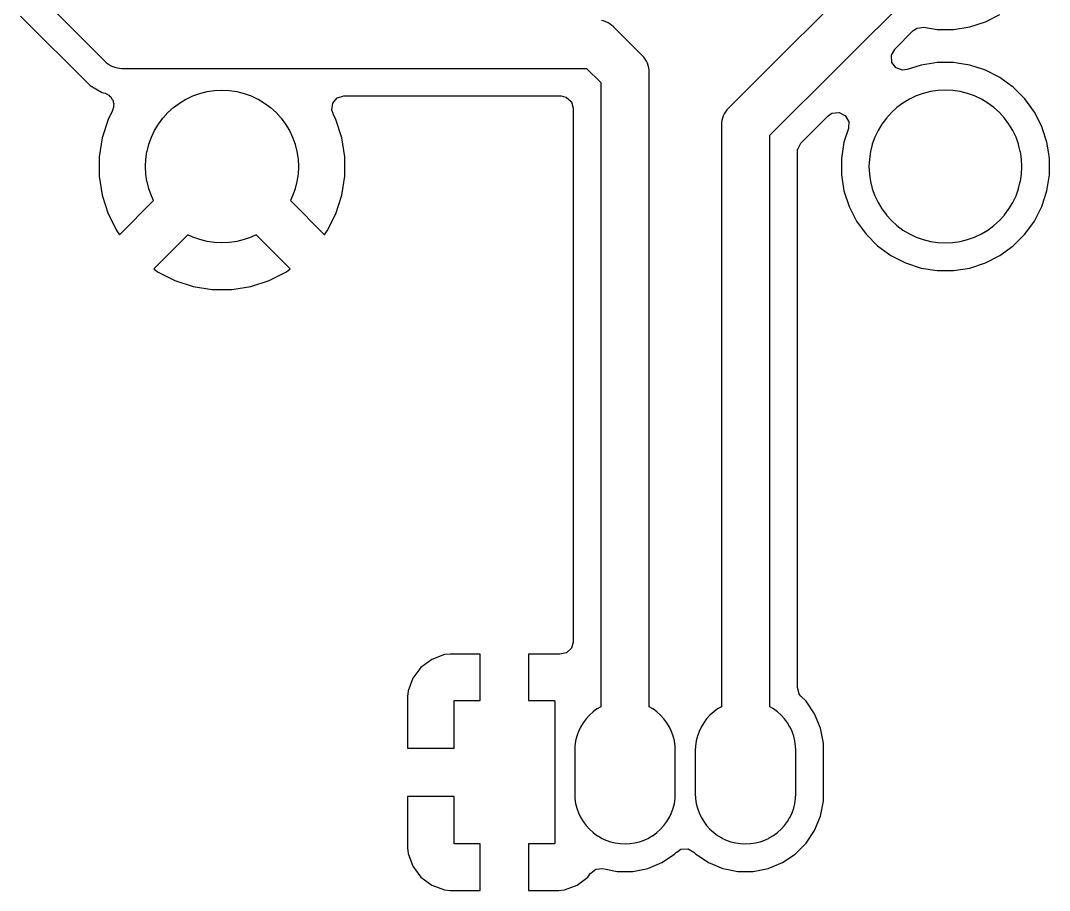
# Model space of a CAD drawing. Header units: metres. Extents: x 92.3 to 181.5, y -134.8 to -50.6.
# Drawn here: x 113.91 to 124.75, y -116.25 to -107.08 of the extents above; entities that cross this region are included whole.
import ezdxf

# ---------------------------------------------------------------- set-up
doc = ezdxf.new("R2010")
doc.units = ezdxf.units.M

msp = doc.modelspace()

# ---------------------------------------------------------------- linework, layer by layer
for points in [[(122.935, -106.439), (121.37, -108.005), (121.37, -108.005), (121.369, -108.005), (121.353, -108.023), (121.353, -108.023), (121.353, -108.023), (121.353, -108.023), (121.353, -108.023), (121.338, -108.043), (121.338, -108.043), (121.338, -108.043), (121.338, -108.043), (121.338, -108.043), (121.325, -108.065), (121.325, -108.065), (121.325, -108.065), (121.325, -108.065), (121.325, -108.065), (121.314, -108.087), (121.314, -108.087), (121.314, -108.087), (121.314, -108.087), (121.314, -108.088), (121.306, -108.111), (121.306, -108.111), (121.306, -108.111), (121.306, -108.111), (121.306, -108.111), (121.3, -108.135), (121.3, -108.135), (121.3, -108.135), (121.3, -108.135), (121.3, -108.135), (121.296, -108.16), (121.296, -108.16), (121.296, -108.16), (121.296, -108.16), (121.296, -108.16), (121.295, -108.185), (121.295, -108.185), (121.295, -108.185), (121.295, -114.311), (121.256, -114.334), (121.256, -114.334), (121.256, -114.334), (121.255, -114.334), (121.255, -114.334), (121.214, -114.365), (121.214, -114.365), (121.214, -114.365), (121.214, -114.365), (121.214, -114.365), (121.175, -114.4), (121.175, -114.4), (121.175, -114.4), (121.175, -114.4), (121.175, -114.4), (121.14, -114.439), (121.14, -114.439), (121.14, -114.439), (121.14, -114.439), (121.14, -114.439), (121.109, -114.48), (121.109, -114.48), (121.109, -114.48), (121.109, -114.48), (121.109, -114.481), (121.109, -114.481), (121.109, -114.481), (121.083, -114.525), (121.083, -114.525), (121.083, -114.525), (121.083, -114.525), (121.082, -114.525), (121.06, -114.572), (121.06, -114.572), (121.06, -114.572), (121.06, -114.572), (121.06, -114.572), (121.043, -114.621), (121.043, -114.621), (121.043, -114.621), (121.043, -114.621), (121.043, -114.621), (121.03, -114.671), (121.03, -114.671), (121.03, -114.672), (121.03, -114.672), (121.03, -114.672), (121.023, -114.723), (121.023, -114.723), (121.023, -114.723), (121.023, -114.723), (121.023, -114.723), (121.02, -114.775), (121.02, -114.775), (121.02, -114.775), (121.02, -115.225), (121.02, -115.225), (121.02, -115.225), (121.023, -115.277), (121.023, -115.277), (121.023, -115.277), (121.023, -115.277), (121.023, -115.277), (121.03, -115.328), (121.03, -115.328), (121.03, -115.328), (121.03, -115.329), (121.03, -115.329), (121.043, -115.379), (121.043, -115.379), (121.043, -115.379), (121.043, -115.379), (121.043, -115.379), (121.06, -115.428), (121.06, -115.428)], [(121.06, -115.428), (121.06, -115.428), (121.06, -115.428), (121.06, -115.428), (121.06, -115.428), (121.082, -115.475), (121.083, -115.475), (121.083, -115.475), (121.083, -115.475), (121.083, -115.475), (121.109, -115.519), (121.109, -115.519), (121.109, -115.519), (121.109, -115.52), (121.109, -115.52), (121.14, -115.561), (121.14, -115.561), (121.14, -115.561), (121.14, -115.561), (121.14, -115.561), (121.175, -115.6), (121.175, -115.6), (121.175, -115.6), (121.175, -115.6), (121.175, -115.6), (121.214, -115.635), (121.214, -115.635), (121.214, -115.635), (121.214, -115.635), (121.214, -115.635), (121.214, -115.635), (121.255, -115.666), (121.255, -115.666), (121.256, -115.666), (121.256, -115.666), (121.256, -115.666), (121.3, -115.692), (121.3, -115.692), (121.3, -115.692), (121.3, -115.692), (121.3, -115.693), (121.347, -115.715), (121.347, -115.715), (121.347, -115.715), (121.347, -115.715), (121.347, -115.715), (121.396, -115.732), (121.396, -115.732), (121.396, -115.732), (121.396, -115.732), (121.396, -115.732), (121.396, -115.732), (121.396, -115.732), (121.446, -115.745), (121.446, -115.745), (121.447, -115.745), (121.447, -115.745), (121.447, -115.745), (121.498, -115.752), (121.498, -115.752), (121.498, -115.752), (121.498, -115.752), (121.498, -115.752), (121.55, -115.755), (121.55, -115.755), (121.55, -115.755), (121.55, -115.755), (121.55, -115.755), (121.602, -115.752), (121.602, -115.752), (121.602, -115.752), (121.602, -115.752), (121.602, -115.752), (121.653, -115.745), (121.653, -115.745), (121.653, -115.745), (121.654, -115.745), (121.654, -115.745), (121.704, -115.732), (121.704, -115.732), (121.704, -115.732), (121.704, -115.732), (121.704, -115.732), (121.753, -115.715), (121.753, -115.715), (121.753, -115.715), (121.753, -115.715), (121.753, -115.715), (121.753, -115.715), (121.8, -115.693), (121.8, -115.692), (121.8, -115.692), (121.8, -115.692), (121.8, -115.692), (121.844, -115.666), (121.844, -115.666), (121.844, -115.666), (121.845, -115.666), (121.845, -115.666), (121.886, -115.635), (121.886, -115.635), (121.886, -115.635), (121.886, -115.635), (121.886, -115.635), (121.925, -115.6), (121.925, -115.6), (121.925, -115.6), (121.925, -115.6), (121.925, -115.6), (121.96, -115.561), (121.96, -115.561), (121.96, -115.561), (121.96, -115.561), (121.96, -115.561), (121.96, -115.561), (121.991, -115.52), (121.991, -115.52), (121.991, -115.519), (121.991, -115.519), (121.991, -115.519), (122.017, -115.475), (122.017, -115.475), (122.017, -115.475), (122.017, -115.475), (122.018, -115.475), (122.04, -115.428), (122.04, -115.428), (122.04, -115.428), (122.04, -115.428), (122.04, -115.428), (122.057, -115.379), (122.057, -115.379), (122.057, -115.379), (122.057, -115.379), (122.057, -115.379), (122.057, -115.379), (122.057, -115.379), (122.07, -115.329), (122.07, -115.329), (122.07, -115.328), (122.07, -115.328), (122.07, -115.328), (122.077, -115.277), (122.077, -115.277), (122.077, -115.277), (122.077, -115.277), (122.077, -115.277), (122.08, -115.225), (122.08, -115.225), (122.08, -115.225), (122.08, -114.775), (122.08, -114.775), (122.08, -114.775), (122.077, -114.723), (122.077, -114.723), (122.077, -114.723), (122.077, -114.723), (122.077, -114.723), (122.07, -114.672), (122.07, -114.672), (122.07, -114.672), (122.07, -114.671), (122.07, -114.671), (122.057, -114.621), (122.057, -114.621), (122.057, -114.621), (122.057, -114.621), (122.057, -114.621), (122.04, -114.572), (122.04, -114.572), (122.04, -114.572), (122.04, -114.572), (122.04, -114.572), (122.018, -114.525), (122.017, -114.525), (122.017, -114.525), (122.017, -114.525), (122.017, -114.525), (121.991, -114.481), (121.991, -114.481), (121.991, -114.481), (121.991, -114.48), (121.991, -114.48), (121.96, -114.439), (121.96, -114.439), (121.96, -114.439), (121.96, -114.439), (121.96, -114.439), (121.925, -114.4), (121.925, -114.4), (121.925, -114.4), (121.925, -114.4), (121.925, -114.4), (121.886, -114.365), (121.886, -114.365), (121.886, -114.365), (121.886, -114.365), (121.886, -114.365), (121.845, -114.334), (121.845, -114.334), (121.845, -114.334), (121.845, -114.334), (121.844, -114.334), (121.844, -114.334), (121.844, -114.334), (121.805, -114.311), (121.805, -108.291), (123.296, -106.8)], [(114.17, -106.88), (114.801, -107.511), (114.801, -107.511), (114.801, -107.512), (114.819, -107.528), (114.819, -107.528), (114.819, -107.528), (114.819, -107.528), (114.819, -107.528), (114.819, -107.528), (114.839, -107.543), (114.839, -107.543), (114.839, -107.543), (114.839, -107.543), (114.839, -107.543), (114.861, -107.556), (114.861, -107.556), (114.861, -107.556), (114.861, -107.556), (114.861, -107.556), (114.883, -107.567), (114.883, -107.567), (114.883, -107.567), (114.883, -107.567), (114.884, -107.567), (114.907, -107.575), (114.907, -107.575), (114.907, -107.575), (114.907, -107.575), (114.907, -107.575), (114.931, -107.581), (114.931, -107.581), (114.931, -107.581), (114.931, -107.581), (114.931, -107.581), (114.956, -107.585), (114.956, -107.585), (114.956, -107.585), (114.956, -107.585), (114.956, -107.585), (114.981, -107.586), (114.981, -107.586), (114.981, -107.586), (119.875, -107.586), (120.025, -107.736), (120.025, -114.311), (119.986, -114.334), (119.986, -114.334), (119.986, -114.334), (119.985, -114.334), (119.985, -114.334), (119.944, -114.365), (119.944, -114.365), (119.944, -114.365), (119.944, -114.365), (119.944, -114.365), (119.905, -114.4), (119.905, -114.4), (119.905, -114.4), (119.905, -114.4), (119.905, -114.4), (119.87, -114.439), (119.87, -114.439), (119.87, -114.439), (119.87, -114.439), (119.87, -114.439), (119.839, -114.48), (119.839, -114.48), (119.839, -114.48), (119.839, -114.48), (119.839, -114.481), (119.839, -114.481), (119.839, -114.481), (119.813, -114.525), (119.813, -114.525), (119.813, -114.525), (119.813, -114.525), (119.812, -114.525), (119.79, -114.572), (119.79, -114.572), (119.79, -114.572), (119.79, -114.572), (119.79, -114.572), (119.773, -114.621), (119.773, -114.621), (119.773, -114.621), (119.773, -114.621), (119.773, -114.621), (119.773, -114.621), (119.773, -114.621), (119.76, -114.671), (119.76, -114.671), (119.76, -114.672), (119.76, -114.672), (119.76, -114.672), (119.753, -114.723), (119.753, -114.723), (119.753, -114.723), (119.753, -114.723), (119.753, -114.723), (119.75, -114.775), (119.75, -114.775), (119.75, -114.775), (119.75, -115.225), (119.75, -115.225), (119.75, -115.225), (119.753, -115.277), (119.753, -115.277), (119.753, -115.277), (119.753, -115.277), (119.753, -115.277), (119.76, -115.328), (119.76, -115.328), (119.76, -115.328), (119.76, -115.329), (119.76, -115.329), (119.773, -115.379), (119.773, -115.379), (119.773, -115.379), (119.773, -115.379), (119.773, -115.379), (119.79, -115.428), (119.79, -115.428), (119.79, -115.428), (119.79, -115.428), (119.79, -115.428), (119.79, -115.428), (119.812, -115.475), (119.813, -115.475), (119.813, -115.475), (119.813, -115.475), (119.813, -115.475), (119.839, -115.519), (119.839, -115.519), (119.839, -115.519), (119.839, -115.52), (119.839, -115.52), (119.87, -115.561), (119.87, -115.561), (119.87, -115.561), (119.87, -115.561), (119.87, -115.561), (119.905, -115.6), (119.905, -115.6), (119.905, -115.6), (119.905, -115.6), (119.905, -115.6), (119.944, -115.635), (119.944, -115.635), (119.944, -115.635), (119.944, -115.635), (119.944, -115.635), (119.944, -115.635), (119.985, -115.666), (119.985, -115.666), (119.986, -115.666), (119.986, -115.666), (119.986, -115.666), (120.03, -115.692), (120.03, -115.692), (120.03, -115.692), (120.03, -115.692), (120.03, -115.693), (120.077, -115.715), (120.077, -115.715), (120.077, -115.715), (120.077, -115.715), (120.077, -115.715), (120.126, -115.732), (120.126, -115.732), (120.126, -115.732), (120.126, -115.732), (120.126, -115.732), (120.126, -115.732), (120.126, -115.732), (120.176, -115.745), (120.176, -115.745), (120.177, -115.745), (120.177, -115.745), (120.177, -115.745), (120.228, -115.752), (120.228, -115.752), (120.228, -115.752), (120.228, -115.752), (120.228, -115.752), (120.28, -115.755), (120.28, -115.755), (120.28, -115.755), (120.28, -115.755), (120.28, -115.755), (120.332, -115.752), (120.332, -115.752), (120.332, -115.752), (120.332, -115.752), (120.332, -115.752), (120.383, -115.745), (120.383, -115.745), (120.383, -115.745), (120.384, -115.745), (120.384, -115.745), (120.434, -115.732), (120.434, -115.732), (120.434, -115.732), (120.434, -115.732), (120.434, -115.732), (120.483, -115.715), (120.483, -115.715), (120.483, -115.715), (120.483, -115.715), (120.483, -115.715), (120.53, -115.693), (120.53, -115.692), (120.53, -115.692), (120.53, -115.692), (120.53, -115.692), (120.574, -115.666), (120.574, -115.666), (120.574, -115.666), (120.575, -115.666), (120.575, -115.666), (120.616, -115.635), (120.616, -115.635), (120.616, -115.635), (120.616, -115.635), (120.616, -115.635), (120.655, -115.6), (120.655, -115.6), (120.655, -115.6), (120.655, -115.6), (120.655, -115.6), (120.69, -115.561), (120.69, -115.561), (120.69, -115.561), (120.69, -115.561), (120.69, -115.561), (120.69, -115.561), (120.721, -115.52), (120.721, -115.52), (120.721, -115.52), (120.721, -115.52), (120.721, -115.519), (120.721, -115.519), (120.721, -115.519), (120.747, -115.475), (120.747, -115.475), (120.747, -115.475), (120.747, -115.475), (120.748, -115.475), (120.77, -115.428), (120.77, -115.428), (120.77, -115.428), (120.77, -115.428), (120.77, -115.428), (120.787, -115.379), (120.787, -115.379), (120.787, -115.379), (120.787, -115.379), (120.787, -115.379), (120.787, -115.379), (120.787, -115.379), (120.8, -115.329), (120.8, -115.329), (120.8, -115.328), (120.8, -115.328), (120.8, -115.328), (120.807, -115.277), (120.807, -115.277), (120.807, -115.277), (120.807, -115.277), (120.807, -115.277), (120.81, -115.225), (120.81, -115.225), (120.81, -115.225), (120.81, -114.775), (120.81, -114.775), (120.81, -114.775), (120.807, -114.723), (120.807, -114.723), (120.807, -114.723), (120.807, -114.723), (120.807, -114.723), (120.8, -114.672), (120.8, -114.672), (120.8, -114.672), (120.8, -114.671), (120.8, -114.671), (120.787, -114.621), (120.787, -114.621), (120.787, -114.621), (120.787, -114.621), (120.787, -114.621), (120.77, -114.572), (120.77, -114.572), (120.77, -114.572), (120.77, -114.572), (120.77, -114.572), (120.748, -114.525), (120.747, -114.525), (120.747, -114.525), (120.747, -114.525), (120.747, -114.525), (120.721, -114.481), (120.721, -114.481), (120.721, -114.481), (120.721, -114.48), (120.721, -114.48), (120.69, -114.439), (120.69, -114.439), (120.69, -114.439), (120.69, -114.439), (120.69, -114.439), (120.655, -114.4), (120.655, -114.4), (120.655, -114.4), (120.655, -114.4), (120.655, -114.4), (120.616, -114.365), (120.616, -114.365), (120.616, -114.365), (120.616, -114.365), (120.616, -114.365), (120.575, -114.334), (120.575, -114.334), (120.575, -114.334), (120.575, -114.334), (120.574, -114.334), (120.574, -114.334), (120.574, -114.334), (120.535, -114.311), (120.535, -107.63), (120.535, -107.63), (120.535, -107.63), (120.534, -107.605), (120.534, -107.605), (120.534, -107.605), (120.534, -107.605), (120.534, -107.605), (120.53, -107.58), (120.53, -107.58), (120.53, -107.58), (120.53, -107.58), (120.53, -107.58), (120.524, -107.556), (120.524, -107.556), (120.524, -107.556), (120.524, -107.556), (120.524, -107.556), (120.516, -107.533), (120.516, -107.532), (120.516, -107.532), (120.516, -107.532), (120.516, -107.532), (120.505, -107.51), (120.505, -107.51), (120.505, -107.51), (120.505, -107.51), (120.505, -107.51), (120.492, -107.488), (120.492, -107.488), (120.492, -107.488), (120.492, -107.488), (120.492, -107.488), (120.492, -107.488), (120.492, -107.488), (120.492, -107.488), (120.492, -107.488), (120.477, -107.468), (120.477, -107.468), (120.477, -107.468), (120.477, -107.468), (120.477, -107.468), (120.461, -107.45), (120.46, -107.45), (120.46, -107.45), (120.161, -107.151), (120.161, -107.151), (120.161, -107.15), (120.143, -107.134), (120.143, -107.134), (120.143, -107.134), (120.143, -107.134), (120.143, -107.134), (120.123, -107.119), (120.123, -107.119), (120.123, -107.119), (120.123, -107.119), (120.123, -107.119), (120.101, -107.106), (120.101, -107.106), (120.101, -107.106), (120.101, -107.106), (120.101, -107.106), (120.079, -107.095), (120.079, -107.095), (120.079, -107.095), (120.079, -107.095), (120.078, -107.095), (120.055, -107.087), (120.055, -107.087), (120.055, -107.087), (120.055, -107.087), (120.055, -107.087), (120.031, -107.081)], [(113.913, -107.035), (114.646, -107.768), (114.765, -107.836), (114.77, -107.839), (114.806, -107.849), (114.806, -107.849), (114.806, -107.849), (114.806, -107.849), (114.811, -107.851), (114.811, -107.851), (114.811, -107.851), (114.811, -107.851), (114.811, -107.851), (114.811, -107.851), (114.812, -107.851), (114.812, -107.851), (114.812, -107.851), (114.812, -107.851), (114.812, -107.851), (114.812, -107.851), (114.819, -107.856), (114.842, -107.867), (114.843, -107.868), (114.843, -107.868), (114.843, -107.868), (114.843, -107.868), (114.843, -107.868), (114.843, -107.868), (114.843, -107.868), (114.843, -107.868), (114.843, -107.868), (114.844, -107.868), (114.844, -107.868), (114.844, -107.868), (114.844, -107.868), (114.844, -107.868), (114.844, -107.869), (114.844, -107.869), (114.844, -107.869), (114.844, -107.869), (114.844, -107.869), (114.854, -107.881), (114.867, -107.891), (114.867, -107.891), (114.867, -107.891), (114.867, -107.891), (114.867, -107.891), (114.868, -107.891), (114.868, -107.891), (114.868, -107.891), (114.868, -107.891), (114.868, -107.892), (114.868, -107.892), (114.868, -107.892), (114.868, -107.892), (114.868, -107.892), (114.868, -107.892), (114.868, -107.892), (114.868, -107.892), (114.868, -107.892), (114.868, -107.892), (114.869, -107.893), (114.869, -107.893), (114.869, -107.893), (114.869, -107.893), (114.869, -107.893), (114.876, -107.91), (114.887, -107.924), (114.887, -107.925), (114.887, -107.925), (114.887, -107.925), (114.887, -107.925), (114.887, -107.925), (114.887, -107.925), (114.887, -107.925), (114.887, -107.925), (114.887, -107.925), (114.887, -107.926), (114.887, -107.926), (114.887, -107.926), (114.887, -107.926), (114.888, -107.926), (114.888, -107.926), (114.888, -107.926), (114.888, -107.926), (114.888, -107.926), (114.888, -107.927), (114.888, -107.927), (114.888, -107.927), (114.888, -107.927), (114.888, -107.927), (114.889, -107.943), (114.895, -107.958), (114.895, -107.958), (114.895, -107.958), (114.895, -107.958), (114.895, -107.958), (114.895, -107.958), (114.895, -107.958), (114.895, -107.959), (114.895, -107.959), (114.895, -107.959), (114.895, -107.959), (114.895, -107.959), (114.895, -107.959), (114.895, -107.959), (114.895, -107.959), (114.895, -107.96), (114.895, -107.96), (114.895, -107.96), (114.895, -107.96), (114.895, -107.96), (114.895, -107.96), (114.895, -107.96), (114.895, -107.96), (114.895, -107.961), (114.892, -107.978), (114.893, -107.997), (114.893, -107.997), (114.893, -107.997), (114.893, -107.997), (114.893, -107.997), (114.893, -107.997), (114.893, -107.997), (114.893, -107.998), (114.893, -107.998), (114.893, -107.998), (114.893, -107.998), (114.893, -107.998), (114.893, -107.998), (114.893, -107.998), (114.893, -107.998), (114.893, -107.999), (114.893, -107.999), (114.893, -107.999), (114.893, -107.999), (114.893, -107.999), (114.893, -107.999), (114.893, -107.999), (114.893, -107.999), (114.893, -107.999), (114.885, -108.014), (114.882, -108.029), (114.882, -108.029), (114.882, -108.029), (114.882, -108.03), (114.882, -108.03), (114.882, -108.03), (114.882, -108.03), (114.882, -108.03), (114.882, -108.03), (114.882, -108.03), (114.882, -108.03), (114.882, -108.03), (114.882, -108.031), (114.835, -108.123), (114.772, -108.317), (114.74, -108.518), (114.74, -108.722), (114.772, -108.923), (114.835, -109.117), (114.927, -109.299), (114.956, -109.338), (115.315, -108.979), (115.291, -108.928), (115.291, -108.928), (115.291, -108.928), (115.291, -108.928), (115.291, -108.928), (115.265, -108.854), (115.265, -108.854), (115.265, -108.854), (115.265, -108.854), (115.265, -108.853), (115.246, -108.777), (115.245, -108.777), (115.245, -108.777), (115.245, -108.777), (115.245, -108.777), (115.234, -108.699), (115.234, -108.699), (115.234, -108.699), (115.234, -108.699), (115.234, -108.699), (115.23, -108.62), (115.23, -108.62), (115.23, -108.62), (115.23, -108.62), (115.23, -108.62), (115.234, -108.541), (115.234, -108.541), (115.234, -108.541), (115.234, -108.541), (115.234, -108.541), (115.245, -108.463), (115.245, -108.463), (115.245, -108.463), (115.245, -108.463), (115.246, -108.463), (115.265, -108.387), (115.265, -108.386), (115.265, -108.386), (115.265, -108.386), (115.265, -108.386), (115.291, -108.312), (115.291, -108.312), (115.291, -108.312), (115.291, -108.312), (115.291, -108.312), (115.325, -108.241), (115.325, -108.241), (115.325, -108.241), (115.325, -108.24), (115.325, -108.24), (115.366, -108.173), (115.366, -108.173), (115.366, -108.173), (115.366, -108.173), (115.366, -108.173), (115.413, -108.11), (115.413, -108.109), (115.413, -108.109), (115.413, -108.109), (115.413, -108.109), (115.466, -108.051), (115.466, -108.051), (115.466, -108.051), (115.466, -108.051), (115.466, -108.051), (115.524, -107.998), (115.524, -107.998), (115.524, -107.998), (115.524, -107.998), (115.525, -107.998), (115.588, -107.951), (115.588, -107.951), (115.588, -107.951), (115.588, -107.951), (115.588, -107.951), (115.655, -107.91), (115.655, -107.91), (115.656, -107.91), (115.656, -107.91), (115.656, -107.91), (115.727, -107.876), (115.727, -107.876), (115.727, -107.876), (115.727, -107.876), (115.727, -107.876), (115.801, -107.85), (115.801, -107.85), (115.801, -107.85), (115.801, -107.85), (115.802, -107.85), (115.802, -107.85), (115.802, -107.85), (115.878, -107.831), (115.878, -107.83), (115.878, -107.83), (115.878, -107.83), (115.878, -107.83), (115.956, -107.819), (115.956, -107.819), (115.956, -107.819), (115.956, -107.819), (115.956, -107.819), (116.035, -107.815), (116.035, -107.815), (116.035, -107.815), (116.035, -107.815), (116.035, -107.815), (116.114, -107.819), (116.114, -107.819), (116.114, -107.819), (116.114, -107.819), (116.114, -107.819), (116.192, -107.83), (116.192, -107.83), (116.192, -107.83), (116.192, -107.83), (116.192, -107.831), (116.268, -107.85), (116.269, -107.85), (116.269, -107.85), (116.269, -107.85), (116.269, -107.85), (116.343, -107.876), (116.343, -107.876), (116.343, -107.876), (116.343, -107.876), (116.343, -107.876), (116.414, -107.91), (116.414, -107.91), (116.414, -107.91), (116.415, -107.91), (116.415, -107.91), (116.482, -107.951), (116.482, -107.951), (116.482, -107.951), (116.482, -107.951), (116.482, -107.951), (116.545, -107.998), (116.546, -107.998), (116.546, -107.998), (116.546, -107.998), (116.546, -107.998), (116.604, -108.051), (116.604, -108.051), (116.604, -108.051), (116.604, -108.051), (116.604, -108.051), (116.657, -108.109), (116.657, -108.109), (116.657, -108.109), (116.657, -108.109), (116.657, -108.11), (116.704, -108.173), (116.704, -108.173), (116.704, -108.173), (116.704, -108.173), (116.704, -108.173), (116.745, -108.24), (116.745, -108.24), (116.745, -108.241), (116.745, -108.241), (116.745, -108.241), (116.779, -108.312), (116.779, -108.312), (116.779, -108.312), (116.779, -108.312), (116.779, -108.312), (116.805, -108.386), (116.805, -108.386), (116.805, -108.386), (116.805, -108.386), (116.805, -108.387), (116.805, -108.387), (116.824, -108.463), (116.825, -108.463), (116.825, -108.463), (116.825, -108.463), (116.825, -108.463), (116.836, -108.541), (116.836, -108.541), (116.836, -108.541), (116.836, -108.541), (116.836, -108.541), (116.84, -108.62), (116.84, -108.62), (116.84, -108.62), (116.84, -108.62), (116.84, -108.62), (116.836, -108.699), (116.836, -108.699), (116.836, -108.699), (116.836, -108.699), (116.836, -108.699), (116.825, -108.777), (116.825, -108.777), (116.825, -108.777), (116.825, -108.777), (116.824, -108.777), (116.805, -108.853), (116.805, -108.854), (116.805, -108.854), (116.805, -108.854), (116.805, -108.854), (116.779, -108.928), (116.779, -108.928), (116.779, -108.928), (116.779, -108.928), (116.779, -108.928), (116.755, -108.979), (117.114, -109.338), (117.143, -109.299), (117.235, -109.117), (117.298, -108.923), (117.33, -108.722), (117.33, -108.518), (117.298, -108.317), (117.235, -108.123), (117.205, -108.064), (117.205, -108.064), (117.205, -108.064), (117.205, -108.064), (117.205, -108.064), (117.205, -108.064), (117.205, -108.063), (117.205, -108.063), (117.193, -108.025), (117.193, -108.025), (117.193, -108.024), (117.192, -108.024), (117.192, -108.024), (117.192, -108.024), (117.192, -108.024), (117.192, -108.024), (117.192, -108.024), (117.192, -108.024), (117.192, -108.023), (117.192, -108.023), (117.192, -108.023), (117.192, -108.023), (117.192, -108.023), (117.192, -108.023), (117.192, -108.023), (117.192, -108.023), (117.192, -108.022), (117.202, -107.953), (117.202, -107.953), (117.202, -107.953), (117.202, -107.953), (117.202, -107.953), (117.202, -107.953), (117.203, -107.953), (117.203, -107.952), (117.203, -107.952), (117.203, -107.952), (117.203, -107.952), (117.203, -107.952), (117.203, -107.952), (117.203, -107.952), (117.203, -107.952), (117.203, -107.952), (117.203, -107.951), (117.203, -107.951), (117.203, -107.951), (117.203, -107.951), (117.203, -107.951), (117.203, -107.951), (117.203, -107.951), (117.204, -107.951), (117.249, -107.898), (117.249, -107.898), (117.249, -107.898), (117.25, -107.898), (117.25, -107.898), (117.25, -107.897), (117.25, -107.897), (117.25, -107.897), (117.25, -107.897), (117.25, -107.897), (117.25, -107.897), (117.25, -107.897), (117.25, -107.897), (117.251, -107.897), (117.251, -107.897), (117.251, -107.897), (117.251, -107.897), (117.251, -107.897), (117.251, -107.897), (117.251, -107.897), (117.251, -107.897), (117.251, -107.896), (117.252, -107.896), (117.252, -107.896), (117.319, -107.877), (117.319, -107.877), (117.319, -107.877), (117.319, -107.877), (117.319, -107.877), (117.319, -107.877), (117.319, -107.877), (117.319, -107.877), (117.32, -107.877), (117.32, -107.877), (117.32, -107.877), (117.32, -107.877), (117.32, -107.877), (119.605, -107.877), (119.606, -107.877), (119.606, -107.877), (119.606, -107.877), (119.606, -107.877), (119.606, -107.877), (119.606, -107.877), (119.606, -107.877), (119.606, -107.877), (119.607, -107.877), (119.658, -107.888), (119.658, -107.888), (119.658, -107.888), (119.658, -107.888), (119.659, -107.888), (119.659, -107.888), (119.659, -107.888), (119.659, -107.888), (119.659, -107.888), (119.659, -107.888), (119.659, -107.888), (119.659, -107.888), (119.659, -107.888), (119.66, -107.888), (119.66, -107.888), (119.66, -107.889), (119.66, -107.889), (119.66, -107.889), (119.66, -107.889), (119.66, -107.889), (119.66, -107.889), (119.713, -107.935), (119.713, -107.935), (119.713, -107.935), (119.713, -107.935), (119.713, -107.935), (119.714, -107.935), (119.714, -107.935), (119.714, -107.935), (119.714, -107.935), (119.714, -107.936), (119.714, -107.936), (119.714, -107.936), (119.714, -107.936), (119.714, -107.936), (119.714, -107.936), (119.714, -107.936), (119.714, -107.936), (119.714, -107.936), (119.714, -107.936), (119.714, -107.937), (119.714, -107.937), (119.715, -107.937), (119.715, -107.937), (119.715, -107.937), (119.734, -108.004), (119.734, -108.004), (119.734, -108.004), (119.734, -108.004), (119.734, -108.005), (119.734, -108.005), (119.734, -108.005), (119.734, -108.005), (119.734, -108.005), (119.734, -108.005), (119.734, -108.005), (119.734, -108.005), (119.734, -108.006), (119.734, -113.628), (119.734, -113.628), (119.734, -113.628), (119.734, -113.628), (119.734, -113.628), (119.734, -113.628), (119.734, -113.628), (119.734, -113.629), (119.734, -113.629), (119.734, -113.629), (119.734, -113.629), (119.734, -113.629), (119.717, -113.692), (119.717, -113.692), (119.717, -113.693), (119.717, -113.693), (119.717, -113.693), (119.717, -113.693), (119.717, -113.693), (119.717, -113.693), (119.717, -113.693), (119.717, -113.693), (119.717, -113.693), (119.716, -113.694), (119.716, -113.694), (119.716, -113.694), (119.716, -113.694), (119.716, -113.694), (119.716, -113.694), (119.716, -113.694), (119.716, -113.694), (119.716, -113.694), (119.716, -113.694), (119.716, -113.694), (119.716, -113.695), (119.716, -113.695), (119.664, -113.742), (119.664, -113.742), (119.664, -113.742), (119.664, -113.743), (119.664, -113.743), (119.664, -113.743), (119.664, -113.743), (119.664, -113.743), (119.664, -113.743), (119.664, -113.743), (119.663, -113.743), (119.663, -113.743), (119.663, -113.743), (119.663, -113.743), (119.663, -113.743), (119.663, -113.743), (119.663, -113.743), (119.663, -113.743), (119.662, -113.743), (119.662, -113.743), (119.662, -113.743), (119.662, -113.743), (119.662, -113.744), (119.662, -113.744), (119.593, -113.756), (119.593, -113.756), (119.593, -113.756), (119.593, -113.756), (119.593, -113.756), (119.593, -113.756), (119.592, -113.756), (119.592, -113.756), (119.592, -113.756), (119.592, -113.756), (119.592, -113.756), (119.592, -113.756), (119.592, -113.756), (119.583, -113.755), (119.265, -113.755), (119.265, -114.245), (119.535, -114.245), (119.535, -114.245), (119.535, -114.245), (119.535, -114.245), (119.535, -114.245), (119.536, -114.245), (119.536, -114.245), (119.536, -114.245), (119.536, -114.245), (119.536, -114.245), (119.536, -114.245), (119.536, -114.245), (119.536, -114.245), (119.537, -114.245), (119.537, -114.245), (119.537, -114.245), (119.537, -114.245), (119.537, -114.245), (119.537, -114.245), (119.537, -114.246), (119.537, -114.246), (119.537, -114.246), (119.538, -114.246), (119.538, -114.246), (119.538, -114.246), (119.538, -114.246), (119.538, -114.246), (119.538, -114.246), (119.538, -114.246), (119.538, -114.246), (119.538, -114.246), (119.538, -114.246), (119.539, -114.246), (119.539, -114.247), (119.539, -114.247), (119.539, -114.247), (119.539, -114.247), (119.539, -114.247), (119.539, -114.247), (119.539, -114.247), (119.539, -114.247), (119.539, -114.247), (119.539, -114.247), (119.539, -114.248), (119.539, -114.248), (119.539, -114.248), (119.54, -114.248), (119.54, -114.248), (119.54, -114.248), (119.54, -114.248), (119.54, -114.248), (119.54, -114.248), (119.54, -114.249), (119.54, -114.249), (119.54, -114.249), (119.54, -114.249), (119.54, -114.249), (119.54, -114.249), (119.54, -114.249), (119.54, -114.249), (119.54, -114.25), (119.54, -114.25), (119.54, -114.25), (119.54, -114.25), (119.54, -114.25), (119.54, -115.75), (119.54, -115.75), (119.54, -115.75), (119.54, -115.75), (119.54, -115.75), (119.54, -115.751), (119.54, -115.751), (119.54, -115.751), (119.54, -115.751), (119.54, -115.751), (119.54, -115.751), (119.54, -115.751), (119.54, -115.751), (119.54, -115.752), (119.54, -115.752), (119.54, -115.752), (119.54, -115.752), (119.54, -115.752), (119.54, -115.752), (119.539, -115.752), (119.539, -115.752), (119.539, -115.752), (119.539, -115.753), (119.539, -115.753), (119.539, -115.753), (119.539, -115.753), (119.539, -115.753), (119.539, -115.753), (119.539, -115.753), (119.539, -115.753), (119.539, -115.753), (119.539, -115.753), (119.539, -115.754), (119.538, -115.754), (119.538, -115.754), (119.538, -115.754), (119.538, -115.754), (119.538, -115.754), (119.538, -115.754), (119.538, -115.754), (119.538, -115.754), (119.538, -115.754), (119.538, -115.754), (119.537, -115.754), (119.537, -115.754), (119.537, -115.754), (119.537, -115.755), (119.537, -115.755), (119.537, -115.755), (119.537, -115.755), (119.537, -115.755), (119.537, -115.755), (119.536, -115.755), (119.536, -115.755), (119.536, -115.755), (119.536, -115.755), (119.536, -115.755), (119.536, -115.755), (119.536, -115.755), (119.536, -115.755), (119.535, -115.755), (119.535, -115.755), (119.535, -115.755), (119.535, -115.755), (119.535, -115.755), (119.265, -115.755), (119.265, -116.245), (119.583, -116.245), (119.641, -116.239), (119.775, -116.189), (119.889, -116.104), (119.918, -116.064), (119.918, -116.064), (119.918, -116.064), (119.918, -116.064), (119.918, -116.064), (119.918, -116.064), (119.919, -116.064), (119.919, -116.064), (119.919, -116.064), (119.919, -116.064), (119.919, -116.063), (119.919, -116.063), (119.973, -116.022), (119.973, -116.022), (119.973, -116.022), (119.973, -116.022), (119.973, -116.022), (119.973, -116.022), (119.973, -116.022), (119.974, -116.022), (119.974, -116.022), (119.974, -116.022), (119.974, -116.022), (119.974, -116.022), (119.974, -116.022), (119.974, -116.022), (119.974, -116.021), (119.974, -116.021), (119.975, -116.021), (119.975, -116.021), (119.975, -116.021), (119.975, -116.021), (119.975, -116.021), (119.975, -116.021), (119.975, -116.021), (119.975, -116.021), (120.045, -116.015), (120.045, -116.015), (120.045, -116.015), (120.045, -116.015), (120.046, -116.015), (120.046, -116.015), (120.046, -116.015), (120.046, -116.015), (120.046, -116.015), (120.046, -116.015), (120.046, -116.015), (120.046, -116.015), (120.046, -116.015), (120.078, -116.021), (120.199, -116.046), (120.361, -116.046), (120.519, -116.014), (120.669, -115.952), (120.803, -115.862), (120.824, -115.842), (120.824, -115.841), (120.824, -115.841), (120.824, -115.841), (120.824, -115.841), (120.824, -115.841), (120.824, -115.841), (120.824, -115.841), (120.825, -115.841), (120.825, -115.841), (120.825, -115.841), (120.869, -115.812), (120.869, -115.812), (120.869, -115.812), (120.869, -115.812), (120.869, -115.812), (120.87, -115.812), (120.87, -115.812), (120.87, -115.812), (120.87, -115.812), (120.87, -115.812), (120.87, -115.812), (120.87, -115.812), (120.87, -115.812), (120.87, -115.812), (120.871, -115.812), (120.871, -115.812), (120.871, -115.812), (120.871, -115.812), (120.871, -115.812), (120.871, -115.812), (120.871, -115.812), (120.941, -115.807), (120.941, -115.807), (120.941, -115.807), (120.941, -115.807), (120.941, -115.807), (120.942, -115.807), (120.942, -115.807), (120.942, -115.807), (120.942, -115.807), (120.942, -115.807), (120.942, -115.807), (120.942, -115.807), (120.942, -115.807), (120.943, -115.807), (120.943, -115.807), (120.943, -115.807), (120.943, -115.807), (120.943, -115.807), (120.943, -115.807), (120.943, -115.807), (120.943, -115.807), (120.944, -115.807), (120.944, -115.807), (120.944, -115.807), (121.005, -115.841), (121.005, -115.841), (121.005, -115.841), (121.005, -115.841), (121.005, -115.841), (121.006, -115.841), (121.006, -115.841), (121.006, -115.841), (121.006, -115.841), (121.006, -115.841), (121.006, -115.841), (121.006, -115.841), (121.006, -115.842), (121.027, -115.862), (121.071, -115.892), (121.161, -115.952), (121.311, -116.014), (121.348, -116.021), (121.469, -116.046), (121.631, -116.046), (121.789, -116.014), (121.939, -115.952), (122.073, -115.862), (122.187, -115.748), (122.277, -115.614), (122.339, -115.464), (122.371, -115.306), (122.371, -114.694), (122.339, -114.536), (122.277, -114.386), (122.187, -114.252), (122.133, -114.198), (122.133, -114.198), (122.133, -114.198), (122.133, -114.198), (122.133, -114.198), (122.116, -114.177), (122.116, -114.177), (122.116, -114.177), (122.116, -114.177), (122.116, -114.176), (122.116, -114.176), (122.116, -114.176), (122.116, -114.176), (122.116, -114.176), (122.116, -114.176), (122.116, -114.176), (122.116, -114.176), (122.116, -114.176), (122.116, -114.176), (122.115, -114.175), (122.115, -114.175), (122.115, -114.175), (122.096, -114.108), (122.096, -114.108), (122.096, -114.108), (122.096, -114.108), (122.096, -114.108), (122.096, -114.108), (122.096, -114.107), (122.096, -114.107), (122.096, -114.107), (122.096, -114.107), (122.096, -114.107), (122.096, -114.107), (122.096, -114.107), (122.096, -108.464), (122.096, -108.464), (122.096, -108.464), (122.096, -108.464), (122.096, -108.464), (122.098, -108.437), (122.098, -108.437), (122.098, -108.437), (122.098, -108.437), (122.098, -108.437), (122.098, -108.437), (122.098, -108.437), (122.099, -108.437), (122.099, -108.437), (122.099, -108.436), (122.099, -108.436), (122.099, -108.436), (122.099, -108.436), (122.099, -108.436), (122.099, -108.436), (122.099, -108.436), (122.099, -108.436), (122.132, -108.374), (122.132, -108.374), (122.133, -108.374), (122.133, -108.374), (122.133, -108.374), (122.133, -108.374), (122.133, -108.374), (122.133, -108.374), (122.133, -108.374), (122.133, -108.373), (122.133, -108.373), (122.133, -108.373), (122.133, -108.373), (122.42, -108.086), (122.42, -108.086), (122.42, -108.086), (122.42, -108.086), (122.42, -108.086), (122.42, -108.086), (122.421, -108.086), (122.421, -108.086), (122.421, -108.086), (122.46, -108.059), (122.46, -108.059), (122.46, -108.059), (122.46, -108.059), (122.461, -108.059), (122.461, -108.059), (122.461, -108.059), (122.461, -108.059), (122.461, -108.059), (122.461, -108.059), (122.461, -108.059), (122.461, -108.059), (122.462, -108.059), (122.462, -108.059), (122.462, -108.059), (122.462, -108.059), (122.462, -108.059), (122.462, -108.059), (122.462, -108.059), (122.462, -108.058), (122.532, -108.051), (122.532, -108.051), (122.532, -108.051), (122.532, -108.051), (122.532, -108.051), (122.532, -108.051), (122.533, -108.051), (122.533, -108.051), (122.533, -108.051), (122.533, -108.051), (122.533, -108.051), (122.533, -108.051), (122.533, -108.051), (122.533, -108.051), (122.534, -108.051), (122.534, -108.051), (122.534, -108.051), (122.534, -108.051), (122.534, -108.051), (122.534, -108.051), (122.534, -108.051), (122.534, -108.051), (122.534, -108.051), (122.535, -108.051), (122.597, -108.082), (122.597, -108.082), (122.597, -108.082), (122.598, -108.082), (122.598, -108.082), (122.598, -108.082), (122.598, -108.082), (122.598, -108.082), (122.598, -108.082), (122.598, -108.082), (122.598, -108.083), (122.598, -108.083), (122.598, -108.083), (122.599, -108.083), (122.599, -108.083), (122.599, -108.083), (122.599, -108.083), (122.599, -108.083), (122.599, -108.083), (122.599, -108.083), (122.599, -108.083), (122.599, -108.084), (122.599, -108.084), (122.599, -108.084), (122.635, -108.144), (122.635, -108.144), (122.636, -108.144), (122.636, -108.144), (122.636, -108.144), (122.636, -108.144), (122.636, -108.144), (122.636, -108.144), (122.636, -108.144), (122.636, -108.145), (122.636, -108.145), (122.636, -108.145), (122.636, -108.145), (122.636, -108.145), (122.636, -108.145), (122.636, -108.145), (122.636, -108.145), (122.636, -108.146), (122.636, -108.146), (122.636, -108.146), (122.636, -108.146), (122.636, -108.146), (122.636, -108.146), (122.636, -108.146), (122.634, -108.216), (122.634, -108.216), (122.634, -108.216), (122.634, -108.216), (122.634, -108.217), (122.634, -108.217), (122.634, -108.217), (122.634, -108.217), (122.634, -108.217), (122.634, -108.217), (122.634, -108.217), (122.634, -108.217), (122.634, -108.218), (122.586, -108.363), (122.559, -108.534), (122.559, -108.706), (122.586, -108.877), (122.64, -109.041), (122.718, -109.194), (122.819, -109.334), (122.941, -109.456), (123.081, -109.557), (123.234, -109.635), (123.398, -109.689), (123.569, -109.716), (123.741, -109.716), (123.912, -109.689), (124.076, -109.635), (124.229, -109.557), (124.369, -109.456), (124.491, -109.334), (124.592, -109.194), (124.67, -109.041), (124.724, -108.877), (124.751, -108.706), (124.751, -108.534), (124.74, -108.465), (124.724, -108.363), (124.677, -108.222), (124.67, -108.199), (124.592, -108.046), (124.519, -107.946), (124.491, -107.906), (124.369, -107.784), (124.309, -107.741), (124.229, -107.683), (124.076, -107.605), (124.057, -107.599), (123.912, -107.551), (123.78, -107.531), (123.741, -107.524), (123.569, -107.524), (123.53, -107.531), (123.398, -107.551), (123.253, -107.599), (123.252, -107.599), (123.252, -107.599), (123.252, -107.599), (123.252, -107.599), (123.252, -107.599), (123.252, -107.599), (123.252, -107.599), (123.252, -107.599), (123.204, -107.605), (123.204, -107.605), (123.204, -107.605), (123.204, -107.605), (123.204, -107.605), (123.204, -107.605), (123.204, -107.605), (123.204, -107.605), (123.203, -107.605), (123.203, -107.605), (123.203, -107.605), (123.203, -107.605), (123.203, -107.605), (123.203, -107.605), (123.203, -107.605), (123.203, -107.605), (123.202, -107.605), (123.202, -107.605), (123.202, -107.605), (123.202, -107.605), (123.137, -107.58), (123.137, -107.58), (123.136, -107.58), (123.136, -107.58), (123.136, -107.58), (123.136, -107.58), (123.136, -107.58), (123.136, -107.58), (123.136, -107.58), (123.136, -107.58), (123.136, -107.58), (123.135, -107.58), (123.135, -107.579), (123.135, -107.579), (123.135, -107.579), (123.135, -107.579), (123.135, -107.579), (123.135, -107.579), (123.135, -107.579), (123.135, -107.579), (123.135, -107.579), (123.135, -107.579), (123.134, -107.579), (123.134, -107.578), (123.092, -107.523), (123.092, -107.522), (123.092, -107.522), (123.092, -107.522), (123.092, -107.522), (123.092, -107.522), (123.092, -107.522), (123.092, -107.522), (123.092, -107.522), (123.092, -107.522), (123.092, -107.521), (123.092, -107.521), (123.092, -107.521), (123.092, -107.521), (123.092, -107.521), (123.092, -107.521), (123.092, -107.521), (123.092, -107.521), (123.092, -107.521), (123.092, -107.52), (123.092, -107.52), (123.092, -107.52), (123.092, -107.52), (123.092, -107.52), (123.087, -107.45), (123.087, -107.45), (123.087, -107.45), (123.087, -107.45), (123.087, -107.45), (123.087, -107.45), (123.087, -107.449), (123.087, -107.449), (123.087, -107.449), (123.087, -107.449), (123.087, -107.449), (123.087, -107.449), (123.087, -107.449), (123.087, -107.449), (123.087, -107.448), (123.087, -107.448), (123.087, -107.448), (123.087, -107.448), (123.087, -107.448), (123.087, -107.448), (123.087, -107.448), (123.087, -107.448), (123.087, -107.448), (123.087, -107.447), (123.121, -107.386), (123.121, -107.386), (123.121, -107.386), (123.121, -107.386), (123.121, -107.386), (123.121, -107.386), (123.121, -107.386), (123.121, -107.385), (123.121, -107.385), (123.121, -107.385), (123.121, -107.385), (123.121, -107.385), (123.121, -107.385), (123.317, -107.189), (123.317, -107.189), (123.317, -107.189), (123.317, -107.189), (123.317, -107.189), (123.317, -107.189), (123.318, -107.189), (123.318, -107.189), (123.318, -107.189), (123.355, -107.163), (123.356, -107.163), (123.356, -107.163), (123.356, -107.163), (123.356, -107.163), (123.356, -107.163), (123.356, -107.163), (123.356, -107.163), (123.356, -107.163), (123.356, -107.163), (123.357, -107.162), (123.357, -107.162), (123.357, -107.162), (123.357, -107.162), (123.357, -107.162), (123.357, -107.162), (123.357, -107.162), (123.357, -107.162), (123.358, -107.162), (123.358, -107.162), (123.427, -107.153), (123.427, -107.153), (123.427, -107.153), (123.427, -107.153), (123.427, -107.153), (123.428, -107.153), (123.428, -107.153), (123.428, -107.153), (123.428, -107.153), (123.428, -107.153), (123.428, -107.153), (123.428, -107.153), (123.428, -107.153), (123.569, -107.176), (123.741, -107.176), (123.912, -107.149), (124.076, -107.095), (124.229, -107.017)], [(124.425, -108.387), (124.425, -108.386), (124.425, -108.386), (124.425, -108.386), (124.425, -108.386), (124.399, -108.312), (124.399, -108.312), (124.399, -108.312), (124.399, -108.312), (124.399, -108.312), (124.365, -108.241), (124.365, -108.241), (124.365, -108.241), (124.365, -108.24), (124.365, -108.24), (124.324, -108.173), (124.324, -108.173), (124.324, -108.173), (124.324, -108.173), (124.324, -108.173), (124.277, -108.11), (124.277, -108.109), (124.277, -108.109), (124.277, -108.109), (124.277, -108.109), (124.224, -108.051), (124.224, -108.051), (124.224, -108.051), (124.224, -108.051), (124.224, -108.051), (124.166, -107.998), (124.166, -107.998), (124.166, -107.998), (124.166, -107.998), (124.165, -107.998), (124.102, -107.951), (124.102, -107.951), (124.102, -107.951), (124.102, -107.951), (124.102, -107.951), (124.035, -107.91), (124.035, -107.91), (124.034, -107.91), (124.034, -107.91), (124.034, -107.91), (123.963, -107.876), (123.963, -107.876), (123.963, -107.876), (123.963, -107.876), (123.963, -107.876), (123.889, -107.85), (123.889, -107.85), (123.889, -107.85), (123.889, -107.85), (123.888, -107.85), (123.812, -107.831), (123.812, -107.83), (123.812, -107.83), (123.812, -107.83), (123.812, -107.83), (123.734, -107.819), (123.734, -107.819), (123.734, -107.819), (123.734, -107.819), (123.734, -107.819), (123.655, -107.815), (123.655, -107.815), (123.655, -107.815), (123.655, -107.815), (123.655, -107.815), (123.576, -107.819), (123.576, -107.819), (123.576, -107.819), (123.576, -107.819), (123.576, -107.819), (123.498, -107.83), (123.498, -107.83), (123.498, -107.83), (123.498, -107.83), (123.498, -107.831), (123.422, -107.85), (123.421, -107.85), (123.421, -107.85), (123.421, -107.85), (123.421, -107.85), (123.347, -107.876), (123.347, -107.876), (123.347, -107.876), (123.347, -107.876), (123.347, -107.876), (123.276, -107.91), (123.276, -107.91), (123.276, -107.91), (123.275, -107.91), (123.275, -107.91), (123.208, -107.951), (123.208, -107.951), (123.208, -107.951), (123.208, -107.951), (123.208, -107.951), (123.145, -107.998), (123.144, -107.998), (123.144, -107.998), (123.144, -107.998), (123.144, -107.998), (123.086, -108.051), (123.086, -108.051), (123.086, -108.051), (123.086, -108.051), (123.086, -108.051), (123.033, -108.109), (123.033, -108.109), (123.033, -108.109), (123.033, -108.109), (123.033, -108.11), (122.986, -108.173), (122.986, -108.173), (122.986, -108.173), (122.986, -108.173), (122.986, -108.173), (122.945, -108.24), (122.945, -108.24), (122.945, -108.241), (122.945, -108.241), (122.945, -108.241), (122.911, -108.312), (122.911, -108.312), (122.911, -108.312), (122.911, -108.312), (122.911, -108.312), (122.885, -108.386), (122.885, -108.386), (122.885, -108.386), (122.885, -108.386), (122.885, -108.387), (122.866, -108.463), (122.865, -108.463), (122.865, -108.463), (122.865, -108.463), (122.865, -108.463), (122.854, -108.541), (122.854, -108.541), (122.854, -108.541), (122.854, -108.541), (122.854, -108.541), (122.85, -108.62), (122.85, -108.62), (122.85, -108.62), (122.85, -108.62), (122.85, -108.62), (122.854, -108.699), (122.854, -108.699), (122.854, -108.699), (122.854, -108.699), (122.854, -108.699), (122.865, -108.777), (122.865, -108.777), (122.865, -108.777), (122.865, -108.777), (122.866, -108.777), (122.885, -108.853), (122.885, -108.854), (122.885, -108.854), (122.885, -108.854), (122.885, -108.854), (122.911, -108.928), (122.911, -108.928), (122.911, -108.928), (122.911, -108.928), (122.911, -108.928), (122.945, -108.999), (122.945, -108.999), (122.945, -108.999), (122.945, -109), (122.945, -109), (122.986, -109.067), (122.986, -109.067), (122.986, -109.067), (122.986, -109.067), (122.986, -109.067), (123.033, -109.13), (123.033, -109.131), (123.033, -109.131), (123.033, -109.131), (123.033, -109.131), (123.086, -109.189), (123.086, -109.189), (123.086, -109.189), (123.086, -109.189), (123.086, -109.189), (123.144, -109.242), (123.144, -109.242), (123.144, -109.242), (123.144, -109.242), (123.145, -109.242), (123.208, -109.289), (123.208, -109.289), (123.208, -109.289), (123.208, -109.289), (123.208, -109.289), (123.275, -109.33), (123.275, -109.33), (123.276, -109.33), (123.276, -109.33), (123.276, -109.33), (123.347, -109.364), (123.347, -109.364), (123.347, -109.364), (123.347, -109.364), (123.347, -109.364), (123.421, -109.39), (123.421, -109.39), (123.421, -109.39), (123.421, -109.39), (123.422, -109.39), (123.498, -109.409), (123.498, -109.41), (123.498, -109.41), (123.498, -109.41), (123.498, -109.41), (123.576, -109.421), (123.576, -109.421), (123.576, -109.421), (123.576, -109.421), (123.576, -109.421), (123.655, -109.425), (123.655, -109.425), (123.655, -109.425), (123.655, -109.425), (123.655, -109.425), (123.734, -109.421), (123.734, -109.421), (123.734, -109.421), (123.734, -109.421), (123.734, -109.421), (123.812, -109.41), (123.812, -109.41), (123.812, -109.41), (123.812, -109.41), (123.812, -109.409), (123.888, -109.39), (123.889, -109.39), (123.889, -109.39), (123.889, -109.39), (123.889, -109.39), (123.963, -109.364), (123.963, -109.364), (123.963, -109.364), (123.963, -109.364), (123.963, -109.364), (124.034, -109.33), (124.034, -109.33), (124.034, -109.33), (124.035, -109.33), (124.035, -109.33), (124.102, -109.289), (124.102, -109.289), (124.102, -109.289), (124.102, -109.289), (124.102, -109.289), (124.165, -109.242), (124.166, -109.242), (124.166, -109.242), (124.166, -109.242), (124.166, -109.242), (124.224, -109.189), (124.224, -109.189), (124.224, -109.189), (124.224, -109.189), (124.224, -109.189), (124.277, -109.131), (124.277, -109.131), (124.277, -109.131), (124.277, -109.131), (124.277, -109.13), (124.324, -109.067), (124.324, -109.067), (124.324, -109.067), (124.324, -109.067), (124.324, -109.067), (124.365, -109), (124.365, -109), (124.365, -108.999), (124.365, -108.999), (124.365, -108.999), (124.399, -108.928), (124.399, -108.928), (124.399, -108.928), (124.399, -108.928), (124.399, -108.928), (124.425, -108.854), (124.425, -108.854), (124.425, -108.854), (124.425, -108.854), (124.425, -108.853), (124.444, -108.777), (124.445, -108.777), (124.445, -108.777), (124.445, -108.777), (124.445, -108.777), (124.456, -108.699), (124.456, -108.699), (124.456, -108.699), (124.456, -108.699), (124.456, -108.699), (124.46, -108.62), (124.46, -108.62), (124.46, -108.62), (124.46, -108.62), (124.46, -108.62), (124.456, -108.541), (124.456, -108.541), (124.456, -108.541), (124.456, -108.541), (124.456, -108.541), (124.445, -108.463), (124.445, -108.463), (124.445, -108.463), (124.445, -108.463), (124.444, -108.463), (124.425, -108.387), (124.425, -108.387)], [(116.268, -109.39), (116.268, -109.39), (116.192, -109.409), (116.192, -109.41), (116.192, -109.41), (116.192, -109.41), (116.192, -109.41), (116.114, -109.421), (116.114, -109.421), (116.114, -109.421), (116.114, -109.421), (116.114, -109.421), (116.035, -109.425), (116.035, -109.425), (116.035, -109.425), (116.035, -109.425), (116.035, -109.425), (115.956, -109.421), (115.956, -109.421), (115.956, -109.421), (115.956, -109.421), (115.956, -109.421), (115.878, -109.41), (115.878, -109.41), (115.878, -109.41), (115.878, -109.41), (115.878, -109.409), (115.802, -109.39), (115.801, -109.39), (115.801, -109.39), (115.801, -109.39), (115.801, -109.39), (115.727, -109.364), (115.727, -109.364), (115.727, -109.364), (115.727, -109.364), (115.727, -109.364), (115.676, -109.34), (115.317, -109.699), (115.356, -109.728), (115.538, -109.82), (115.732, -109.883), (115.933, -109.915), (116.137, -109.915), (116.338, -109.883), (116.532, -109.82), (116.714, -109.728), (116.753, -109.699), (116.394, -109.34), (116.343, -109.364), (116.343, -109.364), (116.343, -109.364), (116.343, -109.364), (116.343, -109.364), (116.269, -109.39), (116.269, -109.39), (116.269, -109.39), (116.269, -109.39), (116.268, -109.39), (116.268, -109.39)], [(118.755, -114.245), (118.755, -113.755), (118.437, -113.755), (118.379, -113.761), (118.245, -113.811), (118.131, -113.896), (118.046, -114.01), (117.996, -114.144), (117.99, -114.202), (117.99, -114.745), (118.48, -114.745), (118.48, -114.25), (118.48, -114.25), (118.48, -114.25), (118.48, -114.25), (118.48, -114.25), (118.48, -114.249), (118.48, -114.249), (118.48, -114.249), (118.48, -114.249), (118.48, -114.249), (118.48, -114.249), (118.48, -114.249), (118.48, -114.249), (118.48, -114.248), (118.48, -114.248), (118.48, -114.248), (118.48, -114.248), (118.48, -114.248), (118.48, -114.248), (118.481, -114.248), (118.481, -114.248), (118.481, -114.248), (118.481, -114.247), (118.481, -114.247), (118.481, -114.247), (118.481, -114.247), (118.481, -114.247), (118.481, -114.247), (118.481, -114.247), (118.481, -114.247), (118.481, -114.247), (118.481, -114.247), (118.481, -114.246), (118.482, -114.246), (118.482, -114.246), (118.482, -114.246), (118.482, -114.246), (118.482, -114.246), (118.482, -114.246), (118.482, -114.246), (118.482, -114.246), (118.482, -114.246), (118.482, -114.246), (118.483, -114.246), (118.483, -114.246), (118.483, -114.246), (118.483, -114.245), (118.483, -114.245), (118.483, -114.245), (118.483, -114.245), (118.483, -114.245), (118.483, -114.245), (118.484, -114.245), (118.484, -114.245), (118.484, -114.245), (118.484, -114.245), (118.484, -114.245), (118.484, -114.245), (118.484, -114.245), (118.484, -114.245), (118.485, -114.245), (118.485, -114.245), (118.485, -114.245), (118.485, -114.245), (118.485, -114.245), (118.755, -114.245)], [(118.48, -115.255), (117.99, -115.255), (117.99, -115.798), (117.996, -115.856), (118.046, -115.99), (118.131, -116.104), (118.245, -116.189), (118.379, -116.239), (118.437, -116.245), (118.755, -116.245), (118.755, -115.755), (118.485, -115.755), (118.485, -115.755), (118.485, -115.755), (118.485, -115.755), (118.485, -115.755), (118.484, -115.755), (118.484, -115.755), (118.484, -115.755), (118.484, -115.755), (118.484, -115.755), (118.484, -115.755), (118.484, -115.755), (118.484, -115.755), (118.483, -115.755), (118.483, -115.755), (118.483, -115.755), (118.483, -115.755), (118.483, -115.755), (118.483, -115.755), (118.483, -115.754), (118.483, -115.754), (118.483, -115.754), (118.482, -115.754), (118.482, -115.754), (118.482, -115.754), (118.482, -115.754), (118.482, -115.754), (118.482, -115.754), (118.482, -115.754), (118.482, -115.754), (118.482, -115.754), (118.482, -115.754), (118.481, -115.754), (118.481, -115.753), (118.481, -115.753), (118.481, -115.753), (118.481, -115.753), (118.481, -115.753), (118.481, -115.753), (118.481, -115.753), (118.481, -115.753), (118.481, -115.753), (118.481, -115.753), (118.481, -115.752), (118.481, -115.752), (118.481, -115.752), (118.48, -115.752), (118.48, -115.752), (118.48, -115.752), (118.48, -115.752), (118.48, -115.752), (118.48, -115.752), (118.48, -115.751), (118.48, -115.751), (118.48, -115.751), (118.48, -115.751), (118.48, -115.751), (118.48, -115.751), (118.48, -115.751), (118.48, -115.751), (118.48, -115.75), (118.48, -115.75), (118.48, -115.75), (118.48, -115.75), (118.48, -115.75), (118.48, -115.255)]]:
    msp.add_lwpolyline(points)

doc.saveas('drawing.dxf')
